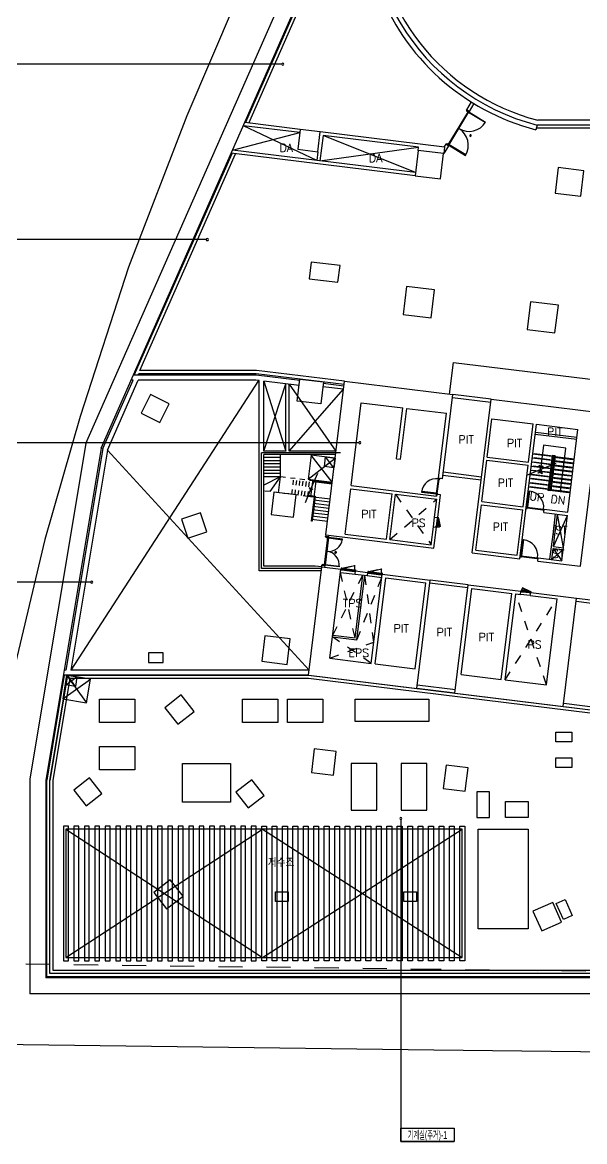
# Model space of a CAD drawing. Header units: millimetres. Extents: x -7614 to 421357, y 87385 to 341757.
# Drawn here: x 75506 to 110544, y 140557 to 210327 of the extents above; entities that cross this region are included whole.
import ezdxf
from ezdxf.enums import TextEntityAlignment as Align

# ---------------------------------------------------------------- set-up
doc = ezdxf.new("R2010")
doc.units = ezdxf.units.MM
doc.header["$LTSCALE"] = 600
doc.header["$MEASUREMENT"] = 0
doc.linetypes.add('HIDDEN', pattern=[2, 1, -1])
for name, color, linetype in [('e-plan', 9, 'CONTINUOUS'), ('e-room-box', 7, 'CONTINUOUS'), ('e-text', 6, 'CONTINUOUS')]:
    doc.layers.add(name, color=color, linetype=linetype)
doc.styles.add('kiahn', font='romans.shx', dxfattribs={"bigfont": 'cadhs.shx'})
doc.styles.add('돋움', font='Dotum.ttf')

msp = doc.modelspace()

# ---------------------------------------------------------------- linework, layer by layer
at = {"layer": 'e-plan'}
for p, q in [((79456, 184071), (96920, 223713)), ((80422, 183783), (97802, 223235)), ((89415, 204072), (94064, 214627)), ((89622, 204047), (94283, 214627)), ((88760, 211551), (85763, 204501)), ((103479, 205366), (103185, 204880)), ((103650, 205261), (103356, 204777)), ((85763, 204501), (82117, 195060)), ((102043, 202690), (103303, 204768)), ((102077, 202669), (103338, 204747)), ((103185, 204880), (103167, 204851)), ((103167, 204851), (103201, 204830)), ((103356, 204777), (103185, 204880)), ((103356, 204777), (103185, 204880)), ((103201, 204830), (103186, 204806)), ((103186, 204806), (103289, 204744)), ((103289, 204744), (103303, 204768)), ((103303, 204768), (103338, 204747)), ((103317, 204713), (103338, 204747)), ((104356, 204082), (103317, 204713)), ((103338, 204747), (103356, 204777)), ((103338, 204747), (104377, 204117)), ((93847, 201713), (89279, 203887)), ((92802, 203455), (89279, 203887)), ((92826, 203653), (89363, 204079)), ((104377, 204117), (104356, 204082)), ((107588, 203927), (107514, 203636)), ((115070, 203927), (107588, 203927)), ((123320, 204227), (107626, 204227)), ((88606, 202360), (92802, 203455)), ((94241, 203278), (94046, 201692)), ((101814, 202550), (94067, 203501)), ((100006, 200960), (94241, 203278)), ((100201, 202546), (94241, 203278)), ((111970, 203727), (107537, 203727)), ((100006, 200960), (88606, 202360)), ((94046, 201692), (100201, 202546)), ((100172, 202350), (99977, 200762)), ((101760, 202155), (100172, 202350)), ((100177, 202349), (100201, 202546)), ((102059, 202639), (101765, 202154)), ((101814, 202550), (101765, 202154)), ((101888, 202743), (101774, 202555)), ((101888, 202743), (101906, 202772)), ((102059, 202639), (101888, 202743)), ((102059, 202639), (101888, 202743)), ((101906, 202772), (101940, 202752)), ((101940, 202752), (101955, 202775)), ((101955, 202775), (102057, 202713)), ((102057, 202713), (102043, 202690)), ((102043, 202690), (102077, 202669)), ((102077, 202669), (102059, 202639)), ((102098, 202703), (102077, 202669)), ((102077, 202669), (103116, 202038)), ((103137, 202073), (102098, 202703)), ((82478, 188327), (88573, 202162)), ((82829, 188627), (88781, 202137)), ((99982, 200761), (88521, 202168)), ((93915, 202260), (93848, 201716)), ((101565, 200567), (101760, 202155)), ((103116, 202038), (103137, 202073)), ((108906, 201277), (108711, 199689)), ((110494, 201082), (108906, 201277)), ((110299, 199494), (110494, 201082)), ((99977, 200762), (101565, 200567)), ((108711, 199689), (110299, 199494)), ((93513, 195384), (93385, 194342)), ((95300, 195165), (93513, 195384)), ((82117, 195060), (79100, 185765)), ((95172, 194123), (95300, 195165)), ((93385, 194342), (95172, 194123)), ((99452, 193864), (99239, 192127)), ((101189, 193651), (99452, 193864)), ((100976, 191914), (101189, 193651)), ((107174, 192916), (106961, 191179)), ((108911, 192703), (107174, 192916)), ((108698, 190966), (108911, 192703)), ((99239, 192127), (100976, 191914)), ((106961, 191179), (108698, 190966)), ((102134, 187147), (102378, 189133)), ((102378, 189133), (114870, 187599)), ((82697, 188327), (82741, 188427)), ((90074, 188427), (82741, 188427)), ((90086, 188627), (82829, 188627)), ((95559, 187753), (90074, 188427)), ((95583, 187952), (90086, 188627)), ((90212, 188007), (78517, 169937)), ((80519, 183754), (82401, 188027)), ((80808, 183667), (82729, 188027)), ((82401, 188027), (82292, 188027)), ((90068, 188327), (82424, 188327)), ((90049, 188027), (82729, 188027)), ((90212, 188007), (90049, 188027)), ((90262, 188001), (90049, 188027)), ((92787, 187993), (90068, 188327)), ((90262, 176139), (90262, 188001)), ((92751, 187695), (90562, 187964)), ((90562, 183589), (90562, 187964)), ((90562, 187964), (91931, 183589)), ((90562, 183589), (91931, 187796)), ((91931, 183589), (91931, 187796)), ((92131, 183589), (92131, 187771)), ((92131, 187771), (95047, 183589)), ((92631, 186722), (92799, 188092)), ((92799, 188092), (94268, 187912)), ((94268, 187912), (94100, 186542)), ((95546, 187654), (94256, 187812)), ((94407, 178374), (95583, 187952)), ((95583, 187952), (102332, 187123)), ((83494, 187138), (82914, 185975)), ((84658, 186558), (83494, 187138)), ((92131, 183589), (95522, 187456)), ((95522, 187456), (94232, 187614)), ((101689, 181882), (102332, 187123)), ((104714, 186831), (102332, 187123)), ((84078, 185394), (84658, 186558)), ((94100, 186542), (92631, 186722)), ((95994, 181453), (96628, 186615)), ((96628, 186615), (99208, 186298)), ((98818, 183122), (99208, 186298)), ((104690, 186632), (102308, 186925)), ((103538, 177253), (104714, 186831)), ((104714, 186831), (111464, 186002)), ((79100, 185765), (76912, 178097)), ((82914, 185975), (84078, 185394)), ((99067, 183091), (99457, 186267)), ((99457, 186267), (101938, 185963)), ((101441, 181913), (101938, 185963)), ((104474, 183233), (104767, 185615)), ((104767, 185615), (107347, 185298)), ((110288, 176424), (111464, 186002)), ((106888, 179914), (107546, 185274)), ((107055, 182916), (107347, 185298)), ((107546, 185274), (110126, 184957)), ((109493, 179796), (110126, 184957)), ((107470, 184659), (110051, 184342)), ((107485, 184778), (110065, 184461)), ((79456, 184071), (75970, 163180)), ((80422, 183783), (76970, 163097)), ((80519, 183754), (78213, 169937)), ((80808, 183667), (78517, 169937)), ((80808, 183667), (93371, 169937)), ((91931, 183589), (90562, 183589)), ((95047, 183589), (92131, 183589)), ((107990, 183965), (107824, 182615)), ((109379, 183794), (107990, 183965)), ((109049, 181110), (109379, 183794)), ((95337, 183489), (90412, 183489)), ((90412, 176289), (90412, 183489)), ((95023, 183389), (90562, 183389)), ((90562, 176439), (90562, 183389)), ((91562, 183202), (90562, 183202)), ((91562, 183002), (90562, 183002)), ((91562, 182802), (90562, 182802)), ((91562, 183389), (91562, 182002)), ((93506, 183346), (93323, 181857)), ((93323, 181857), (94995, 183163)), ((94812, 181674), (93506, 183346)), ((94995, 183163), (93506, 183346)), ((94326, 182640), (94399, 183236)), ((94326, 182640), (94995, 183163)), ((94922, 182567), (94399, 183236)), ((94399, 183236), (94995, 183163)), ((94812, 181674), (94995, 183163)), ((94995, 183163), (94922, 182567)), ((98818, 183122), (99067, 183091)), ((104133, 180454), (104450, 183035)), ((104450, 183035), (107030, 182718)), ((104474, 183233), (107055, 182916)), ((108446, 182756), (107254, 182902)), ((108477, 183014), (107286, 183160)), ((108509, 183272), (107318, 183418)), ((107354, 182890), (107360, 182939)), ((107360, 182939), (108352, 182817)), ((107385, 183148), (107392, 183197)), ((107392, 183197), (108384, 183075)), ((107417, 183406), (107423, 183455)), ((107423, 183455), (108416, 183333)), ((108741, 182826), (107850, 182475)), ((108517, 183336), (108247, 181143)), ((108552, 183292), (108292, 181177)), ((108573, 183264), (108320, 181199)), ((108352, 182817), (108346, 182768)), ((108384, 183075), (108378, 183026)), ((108643, 183255), (108389, 181191)), ((108416, 183333), (108410, 183284)), ((108671, 183277), (108411, 181163)), ((108715, 183312), (108446, 181118)), ((108715, 183312), (108517, 183336)), ((108542, 183006), (108517, 183009)), ((108671, 183277), (108552, 183292)), ((108643, 183255), (108573, 183264)), ((108636, 182994), (108611, 182997)), ((109867, 182843), (108676, 182989)), ((109898, 183101), (108707, 183247)), ((108769, 182927), (108775, 182977)), ((109761, 182806), (108769, 182927)), ((108801, 183185), (108807, 183235)), ((109793, 183064), (108801, 183185)), ((109768, 182855), (109761, 182806)), ((109799, 183113), (109793, 183064)), ((91562, 182602), (90562, 182602)), ((91562, 182402), (90562, 182402)), ((91562, 182202), (90562, 182202)), ((93902, 182206), (93504, 181308)), ((94922, 182567), (94326, 182640)), ((104120, 181987), (101738, 182279)), ((106714, 180137), (107030, 182718)), ((107758, 182436), (106925, 182083)), ((108350, 181981), (107159, 182128)), ((108382, 182239), (107191, 182386)), ((108414, 182497), (107223, 182644)), ((107259, 182115), (107265, 182165)), ((107265, 182165), (108257, 182043)), ((107290, 182373), (107296, 182423)), ((107296, 182423), (108289, 182301)), ((107322, 182632), (107328, 182681)), ((107328, 182681), (108321, 182559)), ((107643, 182252), (107787, 182313)), ((107658, 182217), (107643, 182252)), ((107781, 182268), (107658, 182217)), ((107717, 182695), (107693, 182664)), ((107693, 182664), (107818, 182571)), ((107824, 182615), (107717, 182695)), ((107850, 182475), (107755, 182571)), ((107755, 182571), (107853, 182341)), ((107853, 182341), (107758, 182436)), ((107888, 182188), (107781, 182268)), ((107787, 182313), (107915, 182219)), ((107818, 182571), (107966, 182630)), ((107947, 182666), (107824, 182615)), ((107915, 182219), (107888, 182188)), ((107966, 182630), (107947, 182666)), ((108289, 182301), (108283, 182252)), ((108321, 182559), (108315, 182510)), ((108447, 182231), (108422, 182235)), ((108478, 182490), (108454, 182493)), ((108510, 182748), (108485, 182751)), ((108541, 182220), (108516, 182223)), ((108573, 182478), (108548, 182481)), ((108604, 182736), (108580, 182739)), ((109772, 182069), (108581, 182215)), ((109803, 182327), (108612, 182473)), ((109835, 182585), (108644, 182731)), ((108674, 182153), (108680, 182203)), ((109666, 182031), (108674, 182153)), ((108706, 182411), (108712, 182461)), ((109698, 182289), (108706, 182411)), ((108737, 182669), (108743, 182719)), ((109730, 182547), (108737, 182669)), ((109704, 182339), (109698, 182289)), ((109736, 182597), (109730, 182547)), ((91562, 182002), (90562, 182002)), ((91562, 182002), (90562, 181478)), ((91562, 182002), (90920, 181074)), ((91562, 182002), (91441, 181010)), ((93323, 181857), (94812, 181674)), ((93552, 181260), (93579, 181476)), ((94796, 181540), (93668, 181678)), ((93685, 181717), (94801, 181580)), ((93689, 180734), (93811, 181726)), ((94804, 181605), (93696, 181741)), ((95994, 181453), (101304, 180801)), ((101321, 180935, 0), (101436, 181878, 0)), ((101363, 180950), (101474, 181853)), ((101439, 181903), (101436, 181878)), ((101436, 181878), (101476, 181873)), ((101519, 181893), (101439, 181903)), ((101689, 181882), (101441, 181913)), ((101476, 181873), (101474, 181853)), ((101474, 181853), (101513, 181849)), ((101513, 181849), (101519, 181893)), ((104095, 181789), (101713, 182081)), ((108287, 181465), (107096, 181611)), ((108319, 181723), (107128, 181870)), ((107195, 181599), (107201, 181649)), ((107201, 181649), (108194, 181527)), ((107227, 181857), (107233, 181907)), ((107233, 181907), (108226, 181785)), ((108194, 181527), (108188, 181477)), ((108226, 181785), (108220, 181735)), ((108257, 182043), (108251, 181994)), ((108352, 181457), (108327, 181460)), ((108383, 181715), (108358, 181718)), ((108415, 181973), (108390, 181976)), ((108446, 181446), (108421, 181449)), ((108478, 181704), (108453, 181707)), ((108509, 181962), (108484, 181965)), ((109677, 181295), (108486, 181441)), ((109708, 181553), (108517, 181699)), ((109740, 181811), (108549, 181957)), ((108579, 181379), (108585, 181429)), ((108610, 181637), (108617, 181687)), ((109603, 181515), (108610, 181637)), ((108642, 181895), (108648, 181945)), ((109635, 181773), (108642, 181895)), ((109609, 181565), (109603, 181515)), ((109641, 181823), (109635, 181773)), ((109672, 182081), (109666, 182031)), ((91183, 181042), (91012, 179652)), ((92573, 180871), (91183, 181042)), ((92402, 179481), (92573, 180871)), ((93466, 181215), (93135, 180384)), ((94682, 180612), (93294, 180782)), ((93303, 180806), (93717, 180756)), ((93318, 180845), (93762, 180790)), ((93600, 181213), (93380, 181311)), ((93380, 181311), (93466, 181215)), ((93491, 180758), (93549, 181236)), ((93504, 181308), (93600, 181213)), ((93689, 180734), (93519, 179344)), ((93531, 179242), (93717, 180756)), ((93762, 180790), (93571, 179237)), ((93689, 180734), (93592, 179940)), ((93717, 180756), (93604, 179838)), ((93762, 180790), (93644, 179833)), ((95622, 178426), (95970, 181255)), ((95970, 181255), (98550, 180938)), ((98203, 178109), (98550, 180938)), ((98401, 178085), (98749, 180914)), ((98749, 180914), (101329, 180597)), ((100383, 181091), (100378, 181051)), ((100378, 181051), (101321, 180935)), ((100402, 181088), (100383, 181091)), ((101306, 180977), (100402, 181088)), ((101304, 180801), (101316, 180901)), ((101316, 180901), (101304, 180801)), ((101326, 180975), (101306, 180977)), ((101565, 180870), (101316, 180901)), ((101321, 180935), (101318, 180910)), ((101318, 180910), (101397, 180901)), ((101321, 180935), (101326, 180975)), ((101360, 180930), (101321, 180935)), ((101363, 180950), (101360, 180930)), ((101402, 180945), (101363, 180950)), ((101392, 179466), (101565, 180870)), ((101397, 180901), (101402, 180945)), ((106947, 180108), (107070, 181111)), ((107110, 181106), (106987, 180104)), ((108255, 181207), (107064, 181353)), ((107070, 181111), (107110, 181106)), ((107164, 181341), (107170, 181391)), ((107170, 181391), (108162, 181269)), ((108162, 181269), (108156, 181219)), ((108446, 181118), (108247, 181143)), ((108411, 181163), (108292, 181177)), ((108389, 181191), (108320, 181199)), ((109645, 181037), (108454, 181183)), ((108547, 181121), (108553, 181171)), ((109540, 180999), (108547, 181121)), ((109571, 181257), (108579, 181379)), ((109546, 181049), (109540, 180999)), ((109577, 181307), (109571, 181257)), ((94609, 180016), (93616, 180138)), ((94633, 180215), (93640, 180337)), ((94657, 180413), (93665, 180535)), ((101194, 179490), (101329, 180597)), ((103761, 177427), (104109, 180255)), ((104109, 180255), (106689, 179939)), ((104133, 180454), (106714, 180137)), ((106922, 180112), (106912, 180032)), ((106912, 180032), (106957, 180027)), ((106947, 180108), (106922, 180112)), ((106942, 180069), (106947, 180108)), ((106962, 180066), (106942, 180069)), ((106987, 180104), (106947, 180108)), ((106947, 180108), (107989, 179981)), ((106957, 180027), (106962, 180066)), ((106962, 180066), (107964, 179943)), ((86610, 179762), (85425, 179365)), ((85425, 179365), (85821, 178180)), ((87007, 178576), (86610, 179762)), ((91012, 179652), (92402, 179481)), ((94511, 179222), (93519, 179344)), ((94536, 179421), (93543, 179543)), ((94560, 179619), (93567, 179741)), ((94584, 179818), (93592, 179940)), ((94584, 179818), (93592, 179940)), ((101118, 178875), (101194, 179490)), ((101194, 179490), (101392, 179466)), ((101345, 179411), (101284, 178915)), ((101395, 179405), (101334, 178909)), ((101347, 179426), (101345, 179411)), ((101345, 179411), (101395, 179405)), ((101351, 179461), (101347, 179426)), ((101450, 179448), (101351, 179461)), ((101446, 179414), (101382, 178888)), ((101395, 179405), (101397, 179420)), ((101397, 179420), (101446, 179414)), ((101446, 179414), (101450, 179448)), ((106342, 177110), (106689, 179939)), ((106516, 176887), (106888, 179914)), ((107959, 179904), (107964, 179943)), ((108004, 179898), (107959, 179904)), ((107964, 179943), (107984, 179941)), ((107984, 179941), (107989, 179981)), ((107989, 179981), (108014, 179977)), ((107999, 179778), (108024, 179976)), ((107999, 179778), (109468, 179597)), ((108014, 179977), (108004, 179898)), ((108024, 179976), (109493, 179796)), ((108606, 177658), (109468, 179597)), ((108643, 178948), (108734, 179688)), ((108762, 178933), (108853, 179673)), ((109221, 177582), (108853, 179673)), ((109121, 176769), (109468, 179597)), ((93571, 179237), (93531, 179242)), ((100982, 177768), (101118, 178875)), ((101118, 178875), (101316, 178850)), ((101156, 177545), (101316, 178850)), ((101278, 178865), (101282, 178900)), ((101377, 178853), (101278, 178865)), ((101282, 178900), (101284, 178915)), ((101284, 178915), (101334, 178909)), ((101334, 178909), (101332, 178894)), ((101332, 178894), (101382, 178888)), ((101382, 178888), (101377, 178853)), ((108637, 178979), (108564, 178384)), ((108574, 178382), (108647, 178978)), ((108647, 178978), (108637, 178979)), ((108762, 178933), (108643, 178948)), ((108696, 178398), (108762, 178933)), ((76912, 178097), (74690, 168710)), ((85821, 178180), (87007, 178576)), ((94548, 178211), (94340, 176513)), ((94340, 176513), (94548, 178211)), ((94377, 176489), (94590, 178226)), ((94590, 178226), (94377, 176489)), ((94395, 178275), (94392, 178250)), ((94392, 178250), (94395, 178275)), ((94392, 178250), (94431, 178245)), ((94431, 178245), (94392, 178250)), ((94407, 178374), (94395, 178275)), ((94593, 178250), (94395, 178275)), ((94593, 178250), (94395, 178275)), ((94395, 178275), (94593, 178250)), ((94407, 178374), (101156, 177545)), ((94431, 178245), (94429, 178225)), ((94429, 178225), (94431, 178245)), ((94429, 178225), (94548, 178211)), ((94548, 178211), (94429, 178225)), ((94548, 178211), (94551, 178230)), ((94551, 178230), (94548, 178211)), ((94551, 178230), (94590, 178226)), ((94590, 178226), (94551, 178230)), ((94590, 178226), (94585, 178186)), ((94590, 178226), (94585, 178186)), ((94585, 178186), (95454, 178079)), ((94585, 178186), (95454, 178079)), ((94590, 178226), (94593, 178250)), ((94593, 178250), (94590, 178226)), ((95459, 178119), (94590, 178226)), ((95459, 178119), (94590, 178226)), ((94605, 178350), (94593, 178250)), ((95454, 178079), (95459, 178119)), ((95454, 178079), (95459, 178119)), ((95622, 178426), (98203, 178109)), ((98401, 178085), (100982, 177768)), ((106575, 177081), (106698, 178084)), ((106738, 178079), (106615, 177076)), ((106698, 178084), (106738, 178079)), ((108386, 176859), (108577, 178412)), ((108564, 178384), (108574, 178382)), ((108577, 178412), (108696, 178398)), ((108606, 177658), (108696, 178398)), ((103538, 177253), (106516, 176887)), ((103761, 177427), (106342, 177110)), ((108506, 176844), (108591, 177539)), ((109206, 177463), (108506, 176844)), ((108591, 177539), (109121, 176769)), ((108591, 177539), (109206, 177463)), ((108606, 177658), (109221, 177582)), ((94218, 176508), (94221, 176528)), ((94221, 176528), (94218, 176508)), ((94221, 176528), (94340, 176513)), ((94340, 176513), (94221, 176528)), ((94377, 176489), (94382, 176528)), ((94377, 176489), (94382, 176528)), ((94382, 176528), (95250, 176422)), ((94382, 176528), (95250, 176422)), ((106550, 177084), (106541, 177005)), ((106541, 177005), (106585, 176999)), ((106575, 177081), (106550, 177084)), ((106570, 177042), (106575, 177081)), ((106590, 177039), (106570, 177042)), ((106615, 177076), (106575, 177081)), ((106575, 177081), (107617, 176953)), ((106585, 176999), (106590, 177039)), ((106590, 177039), (107593, 176916)), ((107588, 176876), (107593, 176916)), ((107632, 176871), (107588, 176876)), ((107593, 176916), (107612, 176914)), ((107612, 176914), (107617, 176953)), ((107617, 176953), (107642, 176950)), ((107628, 176750), (107652, 176949)), ((107628, 176750), (110288, 176424)), ((107642, 176950), (107632, 176871)), ((107652, 176949), (109121, 176769)), ((94126, 176139), (90262, 176139)), ((94163, 176289), (90412, 176289)), ((93756, 176439), (90562, 176439)), ((93334, 169639), (94163, 176389)), ((94163, 176389), (93756, 176439)), ((94163, 176389), (94175, 176488)), ((94163, 176389), (95354, 176242)), ((94175, 176488), (94178, 176513)), ((94178, 176513), (94175, 176488)), ((94374, 176464), (94175, 176488)), ((94374, 176464), (94175, 176488)), ((94175, 176488), (94374, 176464)), ((94178, 176513), (94218, 176508)), ((94218, 176508), (94178, 176513)), ((94340, 176513), (94337, 176493)), ((94337, 176493), (94340, 176513)), ((94337, 176493), (94377, 176489)), ((94377, 176489), (94337, 176493)), ((94362, 176365), (94374, 176464)), ((94377, 176489), (94374, 176464)), ((94374, 176464), (94377, 176489)), ((95245, 176382), (94377, 176489)), ((95245, 176382), (94377, 176489)), ((94672, 170684), (95354, 176242)), ((95250, 176422), (95245, 176382)), ((95250, 176422), (95245, 176382)), ((95330, 176044), (96243, 175932)), ((95371, 176301), (95359, 176202)), ((95359, 176202), (95394, 176197)), ((95406, 176297), (95371, 176301)), ((95394, 176197), (95409, 176195)), ((95400, 176247), (95406, 176297)), ((95415, 176245), (95400, 176247)), ((95406, 176297), (96230, 176195)), ((95409, 176195), (95415, 176245)), ((95409, 176195), (96203, 176098)), ((95415, 176245), (96209, 176148)), ((96203, 176098), (96209, 176148)), ((96218, 176096), (96203, 176098)), ((96209, 176148), (96224, 176146)), ((96253, 176092), (96218, 176096)), ((96224, 176146), (96230, 176195)), ((96230, 176195), (96265, 176191)), ((96239, 171963), (96719, 175873)), ((96243, 175932), (96267, 176130)), ((96243, 175932), (96997, 175839)), ((96265, 176191), (96253, 176092)), ((96267, 176130), (97022, 176038)), ((96344, 171829), (96839, 175859)), ((97022, 176038), (96997, 175839)), ((96997, 175839), (97910, 175727)), ((97039, 176096), (97027, 175997)), ((97027, 175997), (97062, 175993)), ((97074, 176092), (97039, 176096)), ((97062, 175993), (97076, 175991)), ((97068, 176042), (97074, 176092)), ((97082, 176040), (97068, 176042)), ((97074, 176092), (97898, 175991)), ((97076, 175991), (97082, 176040)), ((97076, 175991), (97870, 175893)), ((97082, 176040), (97877, 175943)), ((97252, 170367), (97935, 175926)), ((97870, 175893), (97877, 175943)), ((97885, 175891), (97870, 175893)), ((97877, 175943), (97891, 175941)), ((97920, 175887), (97885, 175891)), ((97891, 175941), (97898, 175991)), ((97898, 175991), (97932, 175986)), ((97932, 175986), (97920, 175887)), ((97935, 175926), (100913, 175560)), ((97501, 170337), (98159, 175697)), ((98159, 175697), (100640, 175392)), ((99982, 170032), (100640, 175392)), ((100084, 168811), (100913, 175560)), ((103270, 175069), (100888, 175361)), ((103295, 175267), (100913, 175560)), ((102466, 168518), (103295, 175267)), ((103295, 175267), (106570, 174865)), ((102860, 169679), (103518, 175038)), ((103518, 175038), (106000, 174734)), ((105342, 169374), (106000, 174734)), ((105590, 169344), (106248, 174703)), ((106248, 174703), (106546, 174667)), ((106546, 174667), (106570, 174865)), ((107161, 174591), (106546, 174667)), ((106587, 174924), (106575, 174824)), ((106575, 174824), (106610, 174820)), ((106622, 174919), (106587, 174924)), ((106610, 174820), (106625, 174818)), ((106616, 174870), (106622, 174919)), ((106631, 174868), (106616, 174870)), ((107148, 174855), (106622, 174919)), ((106625, 174818), (106631, 174868)), ((107121, 174757), (106625, 174818)), ((107127, 174807), (106631, 174868)), ((107121, 174757), (107127, 174807)), ((107136, 174756), (107121, 174757)), ((107127, 174807), (107142, 174805)), ((107171, 174751), (107136, 174756)), ((107142, 174805), (107148, 174855)), ((107148, 174855), (107183, 174851)), ((107161, 174591), (107185, 174790)), ((107161, 174591), (108828, 174386)), ((107183, 174851), (107171, 174751)), ((107185, 174790), (110044, 174439)), ((109215, 167689), (110044, 174439)), ((110044, 174439), (111821, 174221)), ((108170, 169027), (108828, 174386)), ((110020, 174240), (111796, 174022)), ((90613, 172089), (90418, 170501)), ((92201, 171894), (90613, 172089)), ((92006, 170306), (92201, 171894)), ((94835, 172014), (96344, 171829)), ((94850, 172133), (96239, 171963)), ((90418, 170501), (92006, 170306)), ((94672, 170684), (97252, 170367)), ((97501, 170337), (99982, 170032)), ((78112, 169637), (77020, 163093)), ((78315, 169637), (77220, 163077)), ((77220, 163077), (78315, 169637)), ((78264, 169637), (78018, 168157)), ((93356, 169637), (78062, 169637)), ((78213, 169937), (78112, 169937)), ((78215, 169037), (78314, 169629)), ((78264, 169637), (79497, 167910)), ((79744, 169390), (78264, 169637)), ((78807, 168938), (78314, 169629)), ((78314, 169629), (78905, 169530)), ((78315, 169637), (93356, 169637)), ((93371, 169937), (78517, 169937)), ((93334, 169639), (100084, 168811)), ((93356, 169637), (111254, 167439)), ((102860, 169679), (105342, 169374)), ((77420, 163060), (78484, 169437)), ((78018, 168157), (79744, 169390)), ((78215, 169037), (78905, 169530)), ((78807, 168938), (78215, 169037)), ((78484, 169437), (93343, 169437)), ((78905, 169530), (78807, 168938)), ((79497, 167910), (79744, 169390)), ((93343, 169437), (111054, 167262)), ((102490, 168717), (100108, 169009)), ((105590, 169344), (108170, 169027)), ((78018, 168157), (79497, 167910)), ((85410, 168399), (84386, 167599)), ((86211, 167375), (85410, 168399)), ((102466, 168518), (100084, 168811)), ((102466, 168518), (109215, 167689)), ((80315, 168137), (82515, 168137)), ((80315, 166687), (80315, 168137)), ((82515, 168137), (82515, 166687)), ((84386, 167599), (85186, 166574)), ((89227, 168137), (91427, 168137)), ((89227, 166687), (89227, 168137)), ((91427, 168137), (91427, 166687)), ((92027, 168137), (94227, 168137)), ((92027, 166687), (92027, 168137)), ((94227, 168137), (94227, 166687)), ((96243, 168137), (100843, 168137)), ((96243, 166737), (96243, 168137)), ((100843, 168137), (100843, 166737)), ((109214, 167690), (111254, 167439)), ((109239, 167888), (111364, 167627)), ((85186, 166574), (86211, 167375)), ((82515, 166687), (80315, 166687)), ((91427, 166687), (89227, 166687)), ((94227, 166687), (92027, 166687)), ((100843, 166737), (96243, 166737)), ((108754, 166077), (109754, 166077)), ((108754, 165477), (108754, 166077)), ((109754, 166077), (109754, 165477)), ((109754, 165477), (108754, 165477)), ((80315, 165187), (82515, 165187)), ((80315, 163737), (80315, 165187)), ((82515, 165187), (82515, 163737)), ((93697, 165041), (93516, 163572)), ((95066, 164873), (93697, 165041)), ((94886, 163404), (95066, 164873)), ((85482, 164128), (88482, 164128)), ((85482, 161727), (85482, 164128)), ((88482, 164128), (88482, 161727)), ((97605, 164126), (96005, 164126)), ((96005, 164126), (96005, 161227)), ((97605, 161227), (97605, 164126)), ((100704, 164126), (99105, 164126)), ((99105, 164126), (99105, 161227)), ((100704, 161227), (100704, 164126)), ((101915, 164032), (101735, 162563)), ((103285, 163864), (101915, 164032)), ((108754, 164477), (109754, 164477)), ((108754, 163877), (108754, 164477)), ((109754, 164477), (109754, 163877)), ((82515, 163737), (80315, 163737)), ((93516, 163572), (94886, 163404)), ((103104, 162395), (103285, 163864)), ((109754, 163877), (108754, 163877)), ((75970, 163180), (75970, 149777)), ((76970, 163097), (76970, 150777)), ((77020, 150827), (77020, 163093)), ((77220, 151027), (77220, 163077)), ((77220, 151027), (77220, 163077)), ((77420, 151227), (77420, 163060)), ((79693, 163234), (78708, 162465)), ((80463, 162249), (79693, 163234)), ((89798, 163109), (88813, 162339)), ((90567, 162124), (89798, 163109)), ((78708, 162465), (79478, 161480)), ((79478, 161480), (80463, 162249)), ((88813, 162339), (89582, 161354)), ((89582, 161354), (90567, 162124)), ((101735, 162563), (103104, 162395)), ((104620, 162358), (103820, 162358)), ((103820, 162358), (103820, 160758)), ((104620, 160758), (104620, 162358)), ((88482, 161727), (85482, 161727)), ((96005, 161227), (97605, 161227)), ((99105, 161227), (100704, 161227)), ((105620, 161758), (107020, 161758)), ((105620, 160758), (105620, 161758)), ((107020, 161758), (107020, 160758)), ((103820, 160758), (104620, 160758)), ((107020, 160758), (105620, 160758)), ((78370, 160227), (78070, 160227)), ((78070, 160227), (78070, 151827)), ((78220, 152027), (90470, 160027)), ((78220, 160027), (90470, 152027)), ((102920, 160027), (78220, 160027)), ((78220, 160027), (78220, 152027)), ((78370, 151827), (78370, 160227)), ((79020, 160227), (78720, 160227)), ((78720, 160227), (78720, 151827)), ((79020, 151827), (79020, 160227)), ((79670, 160227), (79370, 160227)), ((79370, 160227), (79370, 151827)), ((79670, 151827), (79670, 160227)), ((80320, 160227), (80020, 160227)), ((80020, 160227), (80020, 151827)), ((80320, 151827), (80320, 160227)), ((80970, 160227), (80670, 160227)), ((80670, 160227), (80670, 151827)), ((80970, 151827), (80970, 160227)), ((81620, 160227), (81320, 160227)), ((81320, 160227), (81320, 151827)), ((81620, 151827), (81620, 160227)), ((82270, 160227), (81970, 160227)), ((81970, 160227), (81970, 151827)), ((82270, 151827), (82270, 160227)), ((82920, 160227), (82620, 160227)), ((82620, 160227), (82620, 151827)), ((82920, 151827), (82920, 160227)), ((83570, 160227), (83270, 160227)), ((83270, 160227), (83270, 151827)), ((83570, 151827), (83570, 160227)), ((84220, 160227), (83920, 160227)), ((83920, 160227), (83920, 151827)), ((84220, 151827), (84220, 160227)), ((84870, 160227), (84570, 160227)), ((84570, 160227), (84570, 151827)), ((84870, 151827), (84870, 160227)), ((85520, 160227), (85220, 160227)), ((85220, 160227), (85220, 151827)), ((85520, 151827), (85520, 160227)), ((86170, 160227), (85870, 160227)), ((85870, 160227), (85870, 151827)), ((86170, 151827), (86170, 160227)), ((86820, 160227), (86520, 160227)), ((86520, 160227), (86520, 151827)), ((86820, 151827), (86820, 160227)), ((87470, 160227), (87170, 160227)), ((87170, 160227), (87170, 151827)), ((87470, 151827), (87470, 160227)), ((88120, 160227), (87820, 160227)), ((87820, 160227), (87820, 151827)), ((88120, 151827), (88120, 160227)), ((88770, 160227), (88470, 160227)), ((88470, 160227), (88470, 151827)), ((88770, 151827), (88770, 160227)), ((89420, 160227), (89120, 160227)), ((89120, 160227), (89120, 151827)), ((89420, 151827), (89420, 160227)), ((90070, 160227), (89770, 160227)), ((89770, 160227), (89770, 151827)), ((90070, 151827), (90070, 160227)), ((90420, 160227), (90720, 160227)), ((90420, 151827), (90420, 160227)), ((90470, 152027), (102920, 160027)), ((90470, 160027), (102920, 152027)), ((90720, 160227), (90720, 151827)), ((91070, 160227), (91370, 160227)), ((91070, 151827), (91070, 160227)), ((91370, 160227), (91370, 151827)), ((91720, 160227), (92020, 160227)), ((91720, 151827), (91720, 160227)), ((92020, 160227), (92020, 151827)), ((92370, 160227), (92670, 160227)), ((92370, 151827), (92370, 160227)), ((92670, 160227), (92670, 151827)), ((93020, 160227), (93320, 160227)), ((93020, 151827), (93020, 160227)), ((93320, 160227), (93320, 151827)), ((93670, 160227), (93970, 160227)), ((93670, 151827), (93670, 160227)), ((93970, 160227), (93970, 151827)), ((94320, 160227), (94620, 160227)), ((94320, 151827), (94320, 160227)), ((94620, 160227), (94620, 151827)), ((94970, 160227), (95270, 160227)), ((94970, 151827), (94970, 160227)), ((95270, 160227), (95270, 151827)), ((95620, 160227), (95920, 160227)), ((95620, 151827), (95620, 160227)), ((95920, 160227), (95920, 151827)), ((96270, 160227), (96570, 160227)), ((96270, 151827), (96270, 160227)), ((96570, 160227), (96570, 151827)), ((96920, 160227), (97220, 160227)), ((96920, 151827), (96920, 160227)), ((97220, 160227), (97220, 151827)), ((97570, 160227), (97870, 160227)), ((97570, 151827), (97570, 160227)), ((97870, 160227), (97870, 151827)), ((98220, 160227), (98520, 160227)), ((98220, 151827), (98220, 160227)), ((98520, 160227), (98520, 151827)), ((98870, 160227), (99170, 160227)), ((98870, 151827), (98870, 160227)), ((99170, 160227), (99170, 151827)), ((99520, 160227), (99820, 160227)), ((99520, 151827), (99520, 160227)), ((99820, 160227), (99820, 151827)), ((100170, 160227), (100470, 160227)), ((100170, 151827), (100170, 160227)), ((100470, 160227), (100470, 151827)), ((100820, 160227), (101120, 160227)), ((100820, 151827), (100820, 160227)), ((101120, 160227), (101120, 151827)), ((101470, 160227), (101770, 160227)), ((101470, 151827), (101470, 160227)), ((101770, 160227), (101770, 151827)), ((102120, 160227), (102420, 160227)), ((102120, 151827), (102120, 160227)), ((102420, 160227), (102420, 151827)), ((102770, 160227), (103070, 160227)), ((102770, 151827), (102770, 160227)), ((102920, 152027), (102920, 160027)), ((103070, 160227), (103070, 151827)), ((103920, 160027), (107020, 160027)), ((103920, 153827), (103920, 160027)), ((107020, 160027), (107020, 153827)), ((84719, 156882), (83695, 156082)), ((85520, 155858), (84719, 156882)), ((83695, 156082), (84495, 155058)), ((84495, 155058), (85520, 155858)), ((108778, 155404), (109326, 155648)), ((109326, 155648), (109773, 154643)), ((108557, 155470), (107324, 154921)), ((107324, 154921), (107873, 153688)), ((109107, 154237), (108557, 155470)), ((109225, 154399), (108778, 155404)), ((107873, 153688), (109107, 154237)), ((109773, 154643), (109225, 154399)), ((107020, 153827), (103920, 153827)), ((78070, 151827), (78370, 151827)), ((78220, 152027), (102920, 152027)), ((78720, 151827), (79020, 151827)), ((79370, 151827), (79670, 151827)), ((80020, 151827), (80320, 151827)), ((80670, 151827), (80970, 151827)), ((81320, 151827), (81620, 151827)), ((81970, 151827), (82270, 151827)), ((82620, 151827), (82920, 151827)), ((83270, 151827), (83570, 151827)), ((83920, 151827), (84220, 151827)), ((84570, 151827), (84870, 151827)), ((85220, 151827), (85520, 151827)), ((85870, 151827), (86170, 151827)), ((86520, 151827), (86820, 151827)), ((87170, 151827), (87470, 151827)), ((87820, 151827), (88120, 151827)), ((88470, 151827), (88770, 151827)), ((89120, 151827), (89420, 151827)), ((89770, 151827), (90070, 151827)), ((90720, 151827), (90420, 151827)), ((91370, 151827), (91070, 151827)), ((92020, 151827), (91720, 151827)), ((92670, 151827), (92370, 151827)), ((93320, 151827), (93020, 151827)), ((93970, 151827), (93670, 151827)), ((94620, 151827), (94320, 151827)), ((95270, 151827), (94970, 151827)), ((95920, 151827), (95620, 151827)), ((96570, 151827), (96270, 151827)), ((97220, 151827), (96920, 151827)), ((97870, 151827), (97570, 151827)), ((98520, 151827), (98220, 151827)), ((99170, 151827), (98870, 151827)), ((99820, 151827), (99520, 151827)), ((100470, 151827), (100170, 151827)), ((101120, 151827), (100820, 151827)), ((101770, 151827), (101470, 151827)), ((102420, 151827), (102120, 151827)), ((103070, 151827), (102770, 151827)), ((193770, 150777), (76970, 150777)), ((119370, 150827), (77020, 150827)), ((119370, 151027), (77220, 151027)), ((119370, 151027), (77220, 151027)), ((119170, 151227), (77420, 151227)), ((192770, 149777), (75970, 149777)), ((71302, 146675), (101156, 146286)), ((101156, 146286), (203947, 145100))]:
    msp.add_line(p, q, dxfattribs=at)
at = {"layer": 'e-plan', "ltscale": 0.5}
for p, q in [((92826, 203655), (92674, 202414)), ((94067, 203503), (92826, 203655)), ((93915, 202262), (94067, 203503)), ((92674, 202414), (93915, 202262)), ((84270, 171027), (83370, 171027)), ((83370, 171027), (83370, 170427)), ((84270, 170427), (84270, 171027)), ((83370, 170427), (84270, 170427)), ((91270, 156127), (92070, 156127)), ((91270, 155527), (91270, 156127)), ((92070, 156127), (92070, 155527)), ((99270, 156127), (100070, 156127)), ((99270, 155527), (99270, 156127)), ((100070, 156127), (100070, 155527)), ((92070, 155527), (91270, 155527)), ((100070, 155527), (99270, 155527))]:
    msp.add_line(p, q, dxfattribs=at)
at = {"layer": 'e-plan', "linetype": 'HIDDEN', "ltscale": 0.5}
for p, q in [((93696, 181741), (91562, 182002)), ((92300, 180904), (92422, 181897)), ((92498, 180880), (92620, 181873)), ((92697, 180856), (92819, 181848)), ((92895, 180831), (93017, 181824)), ((93094, 180807), (93216, 181800)), ((93292, 180783), (93414, 181775)), ((93579, 181476), (93613, 181751)), ((93294, 180782), (90562, 181118))]:
    msp.add_line(p, q, dxfattribs=at)
at = {"layer": 'e-plan', "linetype": 'HIDDEN'}
for p, q in [((98749, 180914), (100982, 177768)), ((98401, 178085), (101329, 180597)), ((101407, 179404), (101446, 179414)), ((101499, 178889), (101407, 179404)), ((101446, 179414), (101538, 178897)), ((101538, 178897), (101499, 178889)), ((94850, 172133), (96719, 175873)), ((96239, 171963), (95330, 176044)), ((95406, 176297), (96204, 176486)), ((95416, 176258), (95406, 176297)), ((96212, 176447), (95416, 176258)), ((96204, 176486), (96212, 176447)), ((97416, 171697), (96839, 175859)), ((97074, 176092), (97872, 176282)), ((97083, 176053), (97074, 176092)), ((97880, 176242), (97083, 176053)), ((97872, 176282), (97880, 176242)), ((96344, 171829), (97910, 175727)), ((108170, 169027), (106248, 174703)), ((106669, 175069), (106652, 175032)), ((106652, 175032), (107129, 174819)), ((107148, 174855), (106669, 175069)), ((107129, 174819), (107148, 174855)), ((105590, 169344), (108828, 174386)), ((94672, 170684), (97416, 171697)), ((97252, 170367), (94835, 172014))]:
    msp.add_line(p, q, dxfattribs=at)
at = {"layer": 'e-plan', "linetype": 'HIDDEN', "ltscale": 2.5}
for p, q in [((101218, 151286), (71908, 151667)), ((152609, 150693), (101218, 151286))]:
    msp.add_line(p, q, dxfattribs=at)
at = {"layer": 'e-plan'}
msp.add_circle((109049, 181110), 50, dxfattribs=at)
for centre, radius, start, end in [((111066, 217488), 14000, 166.84357, 255.6168), ((111066, 217488), 13700, 180.6272, 255.45936), ((111066, 217488), 14300, 200.3, 255.6168), ((103338, 204747), 1215, 238.76053, 328.76053), ((102077, 202669), 1215, 328.76053, 58.76053), ((103430, 203269), 50, 28.76053, 208.76053), ((103430, 203269), 50, 208.76053, 28.76053), ((101321, 180935), 950, 83.00002, 173.00002), ((106987, 180104), 1010, 352.99997, 82.99997), ((94590, 178226), 875, 262.99992, 353.00008), ((94590, 178226), 875, 262.99988, 353.00003), ((106615, 177076), 1010, 352.99997, 82.99997), ((94377, 176489), 875, 353, 83.00016), ((94377, 176489), 875, 352.99997, 83.00012), ((95030, 177290), 50, 113.00008, 293.00008), ((95030, 177290), 50, 293.00008, 113.00008)]:
    msp.add_arc(centre, radius, start, end, dxfattribs=at)
at = {"layer": 'e-plan', "linetype": 'HIDDEN'}
for centre, radius, start, end in [((101434, 179314), 430, 262.99998, 278.63592), ((94234, 176181), 1996, 0.40518, 7.65843), ((95902, 175976), 1996, 0.40518, 7.65843), ((107049, 174867), 430, 157.36405, 172.99999)]:
    msp.add_arc(centre, radius, start, end, dxfattribs=at)
at = {"layer": 'e-room-box'}
for p, q in [((91675, 207727), (68434, 207727)), ((86970, 196784), (68434, 196784)), ((96480, 184125), (68434, 184125)), ((79762, 175426), (68538, 175426)), ((99088, 160632), (99088, 140557)), ((99088, 141390), (102421, 141390)), ((99088, 140557), (99088, 141390)), ((102421, 141390), (102421, 140557)), ((99088, 140557), (102421, 140557)), ((102421, 140557), (99088, 140557))]:
    msp.add_line(p, q, dxfattribs=at)
for centre, start, end in [((91738, 207727), 0, 180), ((91738, 207727), 180, 0), ((87032, 196784), 0, 180), ((87032, 196784), 180, 0), ((96542, 184125), 0, 180), ((96542, 184125), 180, 0), ((79824, 175426), 0, 180), ((79824, 175426), 180, 0), ((99088, 160694), 90, 270), ((99088, 160694), 270, 90)]:
    msp.add_arc(centre, 62.5, start, end, dxfattribs=at)

# ---------------------------------------------------------------- texts
at = {"layer": 'e-plan', "style": 'kiahn'}
for s, p in [('DA', (92370, 202262)), ('DA', (97940, 201623)), ('PIT', (106663, 183847)), ('PS', (100636, 178876)), ('TPS', (96691, 173868)), ('PS', (107862, 171292)), ('EPS', (97112, 170777))]:
    msp.add_text(s, height=500, dxfattribs=at).set_placement(p, align=Align.RIGHT)
for s, p in [('PIT', (108688, 184808)), ('PIT', (103165, 184326)), ('PIT', (105616, 181633)), ('PIT', (97101, 179676)), ('PIT', (105303, 178881)), ('ST', (109084, 178668)), ('ST', (108903, 177194)), ('PIT', (99118, 172545)), ('PIT', (101803, 172307)), ('PIT', (104421, 172009))]:
    msp.add_text(s, height=500, dxfattribs=at).set_placement(p, align=Align.MIDDLE)
for s, p in [('UP', (107568, 180747)), ('DN', (108884, 180569))]:
    msp.add_text(s, height=500, rotation=353, dxfattribs=at).set_placement(p, align=Align.MIDDLE)
msp.add_text('저수조', height=500, dxfattribs=at).set_placement((91627, 157928), align=Align.MIDDLE_CENTER)
at = {"layer": 'e-text', "style": '돋움', "width": 0.55}
msp.add_text('기계실(주거)-1', height=500, dxfattribs=at).set_placement((100754, 140974), align=Align.MIDDLE_CENTER)

doc.saveas('drawing.dxf')
